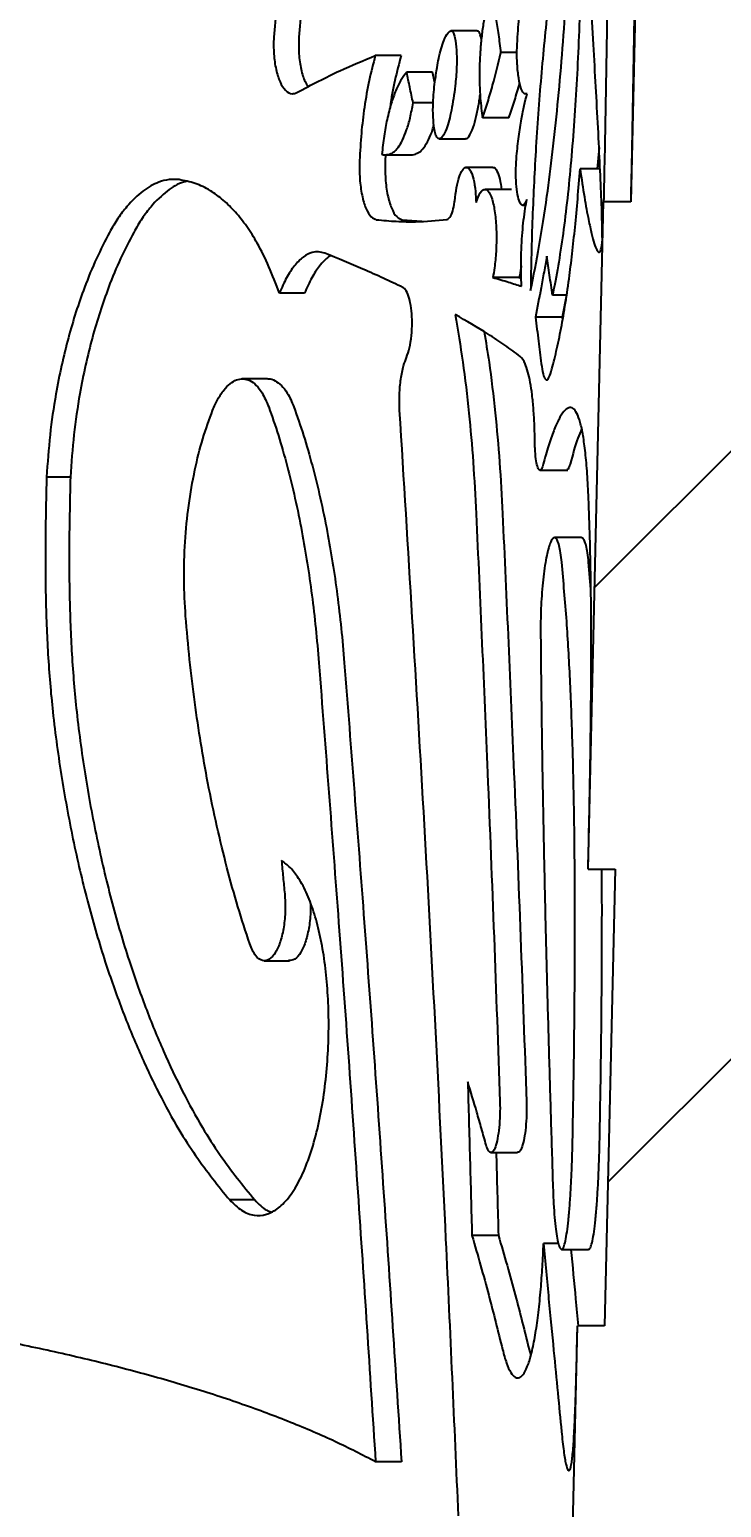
# Model space of a CAD drawing. Header units: millimetres. Extents: x 8 to 871, y 8 to 585.
# Drawn here: x 383.77 to 388.88, y 277.88 to 288.79 of the extents above; entities that cross this region are included whole.
import ezdxf

# ---------------------------------------------------------------- set-up
doc = ezdxf.new("R2010")
doc.units = ezdxf.units.MM
doc.layers.add('DIMENSIONS', color=2, linetype='Continuous')
doc.layers.add('HATCH', color=3, linetype='Continuous')
doc.layers.add('OUTLINE', color=7, linetype='Continuous', lineweight=25)
doc.styles.add('SLDTEXTSTYLE0', font='TXT', dxfattribs={"width": 0.75})
doc.dimstyles.new('SLDDIMSTYLE3', dxfattribs={"dimtxt": 3.5, "dimasz": 2, "dimexe": 0, "dimexo": 0.0625, "dimgap": 0.875, "dimtad": 1, "dimrnd": 1e-09, "dimzin": 12, "dimdsep": 46, "dimtxsty": 'SLDTEXTSTYLE0', "dimsah": 1, "dimcen": 0.09, "dimadec": 0, "dimazin": 3, "dimtol": 1, "dimtp": 0.05, "dimtm": 0.05, "dimtfac": 1, "dimtofl": 0, "dimtmove": 0, "dimatfit": 3, "dimfxl": 0, "dimfrac": 2, "dimtolj": 1, "dimarcsym": 0})

# ---------------------------------------------------------------- blocks, each defined once
blk = doc.blocks.new('_D_31')
at = {"layer": 'DIMENSIONS'}
for p, q in [((435.589, 429.833), (473.701, 429.833)), ((471.701, 429.833), (471.701, 187.335)), ((387.934, 187.335), (473.701, 187.335))]:
    blk.add_line(p, q, dxfattribs=at)
for points in [[(471.701, 429.833), (471.201, 427.833), (472.201, 427.833)], [(471.701, 187.335), (472.201, 189.335), (471.201, 189.335)]]:
    blk.add_solid(points, dxfattribs=at)
at = {"layer": 'DIMENSIONS', "attachment_point": 1, "rotation": 90, "style": 'SLDTEXTSTYLE0'}
for s, insert, char_height in [('±0,05', (468.202, 311.088), 2.5), ('242,5', (467.19, 298.16), 3.5)]:
    blk.add_mtext(s, dxfattribs=dict(at, insert=insert, char_height=char_height))

msp = doc.modelspace()

# ---------------------------------------------------------------- hatches: boundary and pattern name
at = {"layer": 'HATCH'}
h = msp.add_hatch(dxfattribs=at)
h.set_pattern_fill('ANSI31', color=256, angle=3e-322, style=0)
edge = h.paths.add_edge_path(flags=0)
edge.add_line((388.32693, 292.58989), (388.31504, 292.07704))
edge.add_line((388.31504, 292.07704), (388.11499, 292.07704))
edge.add_line((388.11499, 292.07704), (388.09674, 291.28966))
edge.add_spline(control_points=[(388.09674, 291.28966), (388.16342, 291.28966), (388.2301, 291.28966), (388.29679, 291.28966)], knot_values=[0.00002714, 0.00002714, 0.00002714, 0.00002714, 0.0002272, 0.0002272, 0.0002272, 0.0002272], weights=[1, 1, 1, 1], degree=3, periodic=0)
edge.add_line((388.29679, 291.28966), (388.20941, 287.51979))
edge.add_spline(control_points=[(388.20941, 287.51979), (388.14272, 287.51979), (388.07604, 287.51979), (388.00935, 287.51979)], knot_values=[0.0000634, 0.0000634, 0.0000634, 0.0000634, 0.00026345, 0.00026345, 0.00026345, 0.00026345], weights=[1, 1, 1, 1], degree=3, periodic=0)
edge.add_line((388.00935, 287.51979), (387.8951, 282.59093))
edge.add_spline(control_points=[(387.8951, 282.59093), (387.96179, 282.59093), (388.02847, 282.59093), (388.09516, 282.59093)], knot_values=[0.00000348, 0.00000348, 0.00000348, 0.00000348, 0.00020353, 0.00020353, 0.00020353, 0.00020353], weights=[1, 1, 1, 1], degree=3, periodic=0)
edge.add_line((388.09516, 282.59093), (388.01693, 279.21584))
edge.add_spline(control_points=[(388.01693, 279.21584), (387.95024, 279.21584), (387.88356, 279.21584), (387.81687, 279.21584)], knot_values=[0.00007805, 0.00007805, 0.00007805, 0.00007805, 0.0002781, 0.0002781, 0.0002781, 0.0002781], weights=[1, 1, 1, 1], degree=3, periodic=0)
edge.add_line((387.81687, 279.21584), (387.74802, 276.24542))
edge.add_line((387.74802, 276.24542), (387.94807, 276.24542))
edge.add_line((387.94807, 276.24542), (387.90636, 274.44593))
edge.add_line((387.90636, 274.44593), (387.70631, 274.44593))
edge.add_line((387.70631, 274.44593), (386.33384, 215.2352))
edge.add_arc((396.33118, 215.00347), 10.00003, 178.672157, 196.096265)
edge.add_line((386.72318, 212.23094), (387.94978, 207.98024))
edge.add_arc((368.73384, 202.4352), 20, 0, 16.096265, ccw=False)
edge.add_line((388.73384, 202.4352), (388.73384, 196.6352))
edge.add_arc((363.80884, 196.6352), 24.925, 338.091875, 360, ccw=False)
edge.add_line((386.93384, 187.3352), (398.95884, 182.95846))
edge.add_line((398.95884, 182.95846), (398.95884, 329.8218))
edge.add_line((398.95884, 329.8218), (398.42307, 332.57812))
edge.add_line((398.42307, 332.57812), (388.34086, 330.53898))
edge.add_arc((366.03384, 326.33342), 22.7, 0, 10.676699, ccw=False)
edge.add_line((388.73384, 326.33342), (388.73384, 318.83342))
edge.add_arc((383.73384, 318.83342), 5, 358.672157, 360, ccw=False)
edge.add_line((388.7325, 318.71755), (388.38532, 303.7398))
edge.add_line((388.38532, 303.7398), (388.58538, 303.7398))
edge.add_line((388.58538, 303.7398), (388.56448, 302.83817))
edge.add_line((388.56448, 302.83817), (388.36442, 302.83817))
edge.add_line((388.36442, 302.83817), (388.33309, 301.48648))
edge.add_spline(control_points=[(388.33309, 301.48648), (388.39978, 301.48648), (388.46646, 301.48648), (388.53314, 301.48648)], knot_values=[0.00003223, 0.00003223, 0.00003223, 0.00003223, 0.00023229, 0.00023229, 0.00023229, 0.00023229], weights=[1, 1, 1, 1], degree=3, periodic=0)
edge.add_line((388.53314, 301.48648), (388.35458, 293.78268))
edge.add_line((388.35458, 293.78268), (388.15452, 293.78268))
edge.add_line((388.15452, 293.78268), (388.14975, 293.57667))
edge.add_line((388.14975, 293.57667), (388.3498, 293.57667))
edge.add_line((388.3498, 293.57667), (388.33735, 293.03935))
edge.add_spline(control_points=[(388.33735, 293.03935), (388.27066, 293.03935), (388.20398, 293.03935), (388.13729, 293.03935)], knot_values=[0.00000858, 0.00000858, 0.00000858, 0.00000858, 0.00020863, 0.00020863, 0.00020863, 0.00020863], weights=[1, 1, 1, 1], degree=3, periodic=0)
edge.add_line((388.13729, 293.03935), (388.12687, 292.58989))
edge.add_line((388.12687, 292.58989), (388.32693, 292.58989))

# ---------------------------------------------------------------- linework, layer by layer
at = {"layer": 'OUTLINE'}
for p, q in [((388.29679, 291.28966), (388.2094, 287.51979)), ((387.07612, 288.78155), (386.88161, 288.78155)), ((386.51367, 288.59926), (386.32374, 288.59926)), ((387.36953, 288.62175), (387.25138, 288.62175)), ((386.74673, 288.4761), (386.55541, 288.4761)), ((386.76323, 288.39797), (386.74673, 288.4761)), ((386.75067, 288.24992), (386.60262, 288.24992)), ((387.31038, 288.13917), (387.1157, 288.13917)), ((386.79468, 287.98502), (386.98879, 287.98502)), ((387.97592, 287.92152), (387.96156, 287.76279)), ((386.39362, 287.86675), (386.58643, 287.86675)), ((386.39955, 287.86703), (386.39666, 287.82411)), ((387.19168, 287.77389), (386.98936, 287.77389)), ((387.98347, 287.76279), (387.83538, 287.76279)), ((387.32991, 287.61144), (387.13377, 287.61144)), ((387.41084, 287.49382), (387.43492, 287.49382)), ((387.8951, 282.59093), (388.00935, 287.51979)), ((388.2094, 287.51979), (388.00935, 287.51979)), ((386.52145, 287.38739), (386.66732, 287.37561)), ((387.38677, 286.96095), (387.19148, 286.96095)), ((387.38677, 286.96095), (387.40153, 286.95669)), ((385.80113, 286.84541), (385.61516, 286.84541)), ((387.73625, 286.82901), (387.63157, 286.82901)), ((387.73452, 286.82901), (387.70342, 286.66647)), ((387.70342, 286.66647), (387.50623, 286.66647)), ((387.70342, 286.66647), (387.70614, 286.64537)), ((385.52898, 286.21191), (385.33721, 286.21191)), ((384.07249, 285.48578), (383.89653, 285.48578)), ((387.5394, 285.5383), (387.74415, 285.5383)), ((387.84681, 285.03924), (387.6471, 285.03924)), ((387.9154, 284.65936), (387.89878, 284.85813)), ((387.8951, 282.59093), (388.09516, 282.59093)), ((388.09516, 282.59093), (388.01693, 279.21584)), ((385.50367, 281.91287), (385.6909, 281.91287)), ((387.17651, 280.49641), (387.37391, 280.49641)), ((385.4334, 280.14627), (385.24875, 280.14627)), ((387.23272, 279.88334), (387.03739, 279.88334)), ((387.67558, 279.82573), (387.56593, 279.82573)), ((387.69778, 279.78155), (387.89846, 279.78155)), ((387.74802, 276.24542), (387.81687, 279.21584)), ((387.8125, 279.03271), (387.81687, 279.21584)), ((388.01693, 279.21584), (387.81687, 279.21584)), ((387.4598, 279.04192), (387.47211, 279.00037)), ((386.51722, 278.2124), (386.32591, 278.2124))]:
    msp.add_line(p, q, dxfattribs=at)
for points, knots in [([(388.06141, 290.18248), (388.058, 290.03108), (388.05115, 289.72688), (388.0426, 289.29367), (388.03513, 288.88603), (388.02841, 288.50299), (388.02179, 288.12863), (388.01557, 287.7993), (388.01118, 287.60189), (388.00935, 287.51979)], [0, 0, 0, 0, 0.1608926, 0.32327485, 0.4645566, 0.60584058, 0.75117801, 0.89651954, 1, 1, 1, 1]), ([(388.26141, 290.18248), (388.258, 290.03108), (388.25115, 289.72686), (388.24262, 289.29425), (388.23518, 288.88786), (388.22851, 288.50666), (388.22193, 288.13415), (388.21571, 287.80341), (388.21128, 287.60428), (388.2094, 287.51979)], [0, 0, 0, 0, 0.16079235, 0.32309093, 0.46365652, 0.60422452, 0.74882123, 0.89342255, 1, 1, 1, 1]), ([(387.47071, 286.86489), (387.49251, 286.9733), (387.53632, 287.19109), (387.58933, 287.53762), (387.6339, 287.88635), (387.67098, 288.23576), (387.7034, 288.60427), (387.73282, 289.01486), (387.75859, 289.4653), (387.771, 289.7909), (387.77724, 289.95462)], [0, 0, 0, 0, 0.13232148, 0.26583689, 0.37821286, 0.49058555, 0.60626937, 0.72195065, 0.86018274, 1, 1, 1, 1]), ([(388.00017, 287.24002), (387.99916, 287.30612), (387.99712, 287.43868), (387.9878, 287.67927), (387.97483, 287.95053), (387.95903, 288.24521), (387.94157, 288.55842), (387.92337, 288.88915), (387.90464, 289.24428), (387.89262, 289.50061), (387.88661, 289.62877)], [0, 0, 0, 0, 0.12916842, 0.25904138, 0.38821772, 0.5181372, 0.63733006, 0.75651795, 0.87825833, 1, 1, 1, 1]), ([(387.84697, 289.51411), (387.84536, 289.40597), (387.84215, 289.18933), (387.83216, 288.86377), (387.81851, 288.5428), (387.80077, 288.23046), (387.77907, 287.93034), (387.7532, 287.64422), (387.72291, 287.37617), (387.68815, 287.12903), (387.657, 286.94991), (387.6372, 286.8558), (387.63157, 286.82901)], [0, 0, 0, 0, 0.10573275, 0.21180451, 0.31753738, 0.42320606, 0.5292096, 0.63489771, 0.74223897, 0.84990198, 0.95727063, 1, 1, 1, 1]), ([(387.36886, 288.60885), (387.37178, 288.67619), (387.37718, 288.80093), (387.39326, 288.97557), (387.41395, 289.14105), (387.43225, 289.23805), (387.44212, 289.29033)], [0, 0, 0, 0, 0.26638347, 0.49339517, 0.72693715, 1, 1, 1, 1]), ([(385.63767, 289.17476), (385.62963, 289.13917), (385.61353, 289.06799), (385.58918, 288.92266), (385.57986, 288.80907), (385.57385, 288.73573)], [0, 0, 0, 0, 0.26157775, 0.52320571, 1, 1, 1, 1]), ([(385.82348, 289.17476), (385.8154, 289.13922), (385.79923, 289.06814), (385.77475, 288.92283), (385.76539, 288.80916), (385.75934, 288.73573)], [0, 0, 0, 0, 0.26141194, 0.52286898, 1, 1, 1, 1]), ([(387.17194, 289.03934), (387.16465, 289.0175), (387.15008, 288.97383), (387.13099, 288.89067), (387.11503, 288.79632), (387.10306, 288.69459), (387.09558, 288.58924), (387.09235, 288.48477), (387.09354, 288.38258), (387.09941, 288.26244), (387.10943, 288.18659), (387.1157, 288.13917)], [0, 0, 0, 0, 0.10800366, 0.21591959, 0.32420191, 0.4324239, 0.53449401, 0.63654427, 0.73561259, 0.83469117, 1, 1, 1, 1]), ([(387.25138, 288.62175), (387.24637, 288.66652), (387.23635, 288.75607), (387.21146, 288.90403), (387.18721, 288.98705), (387.17194, 289.03934)], [0, 0, 0, 0, 0.2700481, 0.54014406, 1, 1, 1, 1]), ([(387.60259, 288.99551), (387.59339, 288.91118), (387.57493, 288.74207), (387.55026, 288.47723), (387.52824, 288.20505), (387.5099, 287.93421), (387.49506, 287.66642), (387.48364, 287.40199), (387.47514, 287.13426), (387.47218, 286.95468), (387.47071, 286.86489)], [0, 0, 0, 0, 0.12924081, 0.25914545, 0.38839336, 0.51834149, 0.63760732, 0.75687089, 0.87843368, 1, 1, 1, 1]), ([(386.77954, 288.5127), (386.77406, 288.47755), (386.76117, 288.39486), (386.74935, 288.26893), (386.74934, 288.14899), (386.75673, 288.06919), (386.768, 288.01607), (386.78115, 287.98889), (386.79913, 287.98173), (386.82292, 287.99907), (386.84806, 288.04953), (386.86924, 288.1209), (386.89235, 288.22297), (386.91224, 288.35421), (386.92508, 288.4994), (386.92604, 288.61657), (386.9186, 288.69963), (386.90721, 288.75194), (386.89545, 288.77724), (386.87959, 288.78501), (386.85653, 288.76795), (386.83137, 288.72015), (386.80921, 288.64996), (386.79272, 288.58269), (386.78366, 288.53459), (386.77954, 288.5127)], [0, 0, 0, 0, 0.052890562, 0.124422647, 0.172237722, 0.212646141, 0.239078359, 0.265701316, 0.288412848, 0.329826274, 0.38483842, 0.426907605, 0.469078113, 0.559852414, 0.62304144, 0.669201359, 0.715558082, 0.742122113, 0.764648976, 0.787149817, 0.825034952, 0.882487595, 0.923864791, 0.965346603, 1, 1, 1, 1]), ([(387.10687, 288.71968), (387.1043, 288.73186), (387.09869, 288.75854), (387.08698, 288.78028), (387.07832, 288.77962), (387.07475, 288.77935)], [0, 0, 0, 0, 0.33105863, 0.72484923, 1, 1, 1, 1]), ([(385.57385, 288.73573), (385.57303, 288.69387), (385.57138, 288.61015), (385.58891, 288.49384), (385.61919, 288.39956), (385.66081, 288.33615), (385.70456, 288.31206), (385.73262, 288.32203), (385.7441, 288.32611)], [0, 0, 0, 0, 0.16922042, 0.33846341, 0.50809339, 0.68466263, 0.87096496, 1, 1, 1, 1]), ([(385.75934, 288.73573), (385.75849, 288.69401), (385.7568, 288.61056), (385.7745, 288.49594), (385.7994, 288.4116), (385.8209, 288.38208), (385.82899, 288.37098)], [0, 0, 0, 0, 0.276979098, 0.55397997, 0.832150506, 1, 1, 1, 1]), ([(385.7441, 288.32611), (385.79821, 288.35513), (385.90643, 288.41318), (386.10249, 288.50888), (386.23754, 288.56404), (386.32374, 288.59926)], [0, 0, 0, 0, 0.26563042, 0.53126002, 1, 1, 1, 1]), ([(386.32374, 288.59926), (386.30812, 288.53973), (386.27699, 288.42104), (386.24311, 288.22534), (386.21858, 288.02552), (386.2111, 287.89178), (386.20731, 287.82411)], [0, 0, 0, 0, 0.26377194, 0.52595552, 0.76015255, 1, 1, 1, 1]), ([(386.51367, 288.59926), (386.49824, 288.53964), (386.46749, 288.42092), (386.44133, 288.2863), (386.43264, 288.21351), (386.43241, 288.21159)], [0, 0, 0, 0, 0.49541455, 0.98664867, 1, 1, 1, 1]), ([(387.1157, 288.13917), (387.12849, 288.17785), (387.15407, 288.25522), (387.20023, 288.41274), (387.23134, 288.53987), (387.25138, 288.62175)], [0, 0, 0, 0, 0.262527237, 0.525055567, 1, 1, 1, 1]), ([(387.44491, 288.31818), (387.4363, 288.31594), (387.41907, 288.31144), (387.39553, 288.36306), (387.37811, 288.45033), (387.37044, 288.53998), (387.36919, 288.59456), (387.36886, 288.60885)], [0, 0, 0, 0, 0.23907163, 0.4785537, 0.70670312, 0.92322833, 1, 1, 1, 1]), ([(386.55541, 288.4761), (386.54175, 288.45919), (386.51405, 288.42491), (386.47527, 288.34596), (386.4399, 288.24678), (386.41027, 288.13282), (386.38656, 288.00551), (386.37702, 287.91497), (386.37217, 287.86897)], [0, 0, 0, 0, 0.16668114, 0.33797059, 0.50478243, 0.67672791, 0.83573713, 1, 1, 1, 1]), ([(386.60262, 288.24992), (386.59862, 288.26923), (386.59062, 288.30786), (386.57493, 288.38325), (386.56314, 288.43933), (386.55541, 288.4761)], [0, 0, 0, 0, 0.2561436, 0.51228713, 1, 1, 1, 1]), ([(387.31038, 288.13917), (387.32314, 288.17789), (387.34867, 288.25534), (387.3754, 288.34215), (387.38844, 288.39358), (387.39021, 288.40054)], [0, 0, 0, 0, 0.46369836, 0.92740324, 1, 1, 1, 1]), ([(387.36678, 287.85708), (387.37189, 287.90638), (387.38202, 288.00399), (387.40157, 288.12836), (387.42255, 288.2346), (387.43741, 288.29014), (387.44491, 288.31818)], [0, 0, 0, 0, 0.270150688, 0.534952306, 0.765187306, 1, 1, 1, 1]), ([(386.41998, 287.86973), (386.43209, 287.8736), (386.45665, 287.88144), (386.49204, 287.91809), (386.52547, 287.97382), (386.55571, 288.04739), (386.58259, 288.1393), (386.59586, 288.21259), (386.60262, 288.24992)], [0, 0, 0, 0, 0.16246433, 0.32943284, 0.49200992, 0.65950446, 0.82655142, 1, 1, 1, 1]), ([(386.98882, 287.98717), (386.9906, 287.98667), (387.00179, 287.98358), (387.025, 288.01378), (387.05201, 288.08028), (387.07439, 288.17102), (387.08942, 288.24675), (387.09587, 288.29636), (387.09783, 288.31143)], [0, 0, 0, 0, 0.03767218, 0.23708036, 0.48769702, 0.69778914, 0.90813231, 1, 1, 1, 1]), ([(386.61058, 287.86973), (386.62281, 287.87363), (386.64762, 287.88156), (386.68345, 287.91831), (386.71696, 287.97541), (386.74181, 288.03148), (386.75359, 288.07428), (386.75675, 288.08578)], [0, 0, 0, 0, 0.225311994, 0.45686124, 0.682333094, 0.914671506, 1, 1, 1, 1]), ([(386.20731, 287.82411), (386.20698, 287.77875), (386.2063, 287.68802), (386.22392, 287.56415), (386.25316, 287.46615), (386.29058, 287.40277), (386.31824, 287.39233), (386.33131, 287.38739)], [0, 0, 0, 0, 0.200352, 0.40075055, 0.60143086, 0.81167097, 1, 1, 1, 1]), ([(386.37217, 287.86897), (386.37644, 287.86827), (386.38497, 287.86686), (386.40093, 287.86639), (386.41258, 287.86843), (386.41998, 287.86973)], [0, 0, 0, 0, 0.2672966, 0.53460245, 1, 1, 1, 1]), ([(386.39666, 287.82411), (386.39632, 287.77897), (386.39564, 287.68869), (386.41319, 287.56534), (386.44232, 287.46742), (386.47999, 287.40315), (386.50803, 287.39249), (386.52145, 287.38739)], [0, 0, 0, 0, 0.19878536, 0.39760204, 0.5971375, 0.80717711, 1, 1, 1, 1]), ([(386.58522, 287.86688), (386.58617, 287.86684), (386.59464, 287.86652), (386.60309, 287.86822), (386.61058, 287.86973)], [0, 0, 0, 0, 0.11257678, 1, 1, 1, 1]), ([(386.91359, 287.55262), (386.91783, 287.58496), (386.92632, 287.64968), (386.94809, 287.72193), (386.97368, 287.76744), (387.00162, 287.7799), (387.02818, 287.75327), (387.0498, 287.69061), (387.06393, 287.60715), (387.06659, 287.54176), (387.06775, 287.51336)], [0, 0, 0, 0, 0.1221436, 0.24437627, 0.36813722, 0.49943495, 0.63492063, 0.76450877, 0.89769319, 1, 1, 1, 1]), ([(387.19043, 287.77139), (387.19194, 287.77219), (387.20309, 287.77808), (387.22218, 287.75068), (387.24365, 287.69587), (387.25146, 287.6379), (387.25502, 287.61144)], [0, 0, 0, 0, 0.05355084, 0.39655936, 0.72454167, 1, 1, 1, 1]), ([(387.44265, 287.5374), (387.43642, 287.52247), (387.42396, 287.49262), (387.40366, 287.49128), (387.38517, 287.52342), (387.37076, 287.58753), (387.36261, 287.67214), (387.36072, 287.76668), (387.36477, 287.82708), (387.36678, 287.85708)], [0, 0, 0, 0, 0.1504204, 0.30080096, 0.45179049, 0.59779662, 0.73732329, 0.86951647, 1, 1, 1, 1]), ([(384.87569, 287.68351), (384.85098, 287.68469), (384.80129, 287.68706), (384.71107, 287.66355), (384.60516, 287.60491), (384.50413, 287.50674), (384.42256, 287.39926), (384.38179, 287.32903), (384.36129, 287.29372)], [0, 0, 0, 0, 0.140169166, 0.281886093, 0.503755891, 0.732113085, 0.865311735, 1, 1, 1, 1]), ([(384.93039, 287.67046), (384.92258, 287.66871), (384.87472, 287.65804), (384.7853, 287.60357), (384.68336, 287.50692), (384.60124, 287.39895), (384.56034, 287.32892), (384.53978, 287.29372)], [0, 0, 0, 0, 0.057045429, 0.349437582, 0.650388899, 0.824232385, 1, 1, 1, 1]), ([(385.61516, 286.84541), (385.59028, 286.91199), (385.54027, 287.04586), (385.45854, 287.20737), (385.3753, 287.33965), (385.2914, 287.44598), (385.20179, 287.53491), (385.10246, 287.6075), (384.99403, 287.66109), (384.91525, 287.67601), (384.87569, 287.68351)], [0, 0, 0, 0, 0.13640313, 0.27427997, 0.38769417, 0.50111858, 0.61779843, 0.73447425, 0.86663605, 1, 1, 1, 1]), ([(387.61675, 286.24917), (387.62989, 286.29664), (387.65626, 286.3919), (387.69193, 286.55976), (387.72487, 286.74527), (387.75323, 286.93824), (387.77771, 287.13454), (387.79887, 287.33196), (387.81831, 287.54069), (387.82969, 287.68876), (387.83538, 287.76279)], [0, 0, 0, 0, 0.13433129, 0.26954536, 0.40388015, 0.53913028, 0.65310324, 0.76707311, 0.88353824, 1, 1, 1, 1]), ([(387.83538, 287.76279), (387.84615, 287.6909), (387.8678, 287.54631), (387.8963, 287.39286), (387.92066, 287.28149), (387.94112, 287.20653), (387.95923, 287.15952), (387.97614, 287.14069), (387.9908, 287.15787), (387.99704, 287.21253), (388.00017, 287.24002)], [0, 0, 0, 0, 0.13547353, 0.27249854, 0.38056605, 0.48863462, 0.59982747, 0.71102138, 0.85463647, 1, 1, 1, 1]), ([(386.85264, 287.38848), (386.86026, 287.39256), (386.87552, 287.40074), (386.89552, 287.44844), (386.90785, 287.50381), (386.91223, 287.54107), (386.91359, 287.55262)], [0, 0, 0, 0, 0.2970786, 0.59486886, 0.87440346, 1, 1, 1, 1]), ([(387.06775, 287.51336), (387.07801, 287.54065), (387.09853, 287.59522), (387.13331, 287.61926), (387.16607, 287.5962), (387.19351, 287.52469), (387.21189, 287.41512), (387.21958, 287.28474), (387.21677, 287.152), (387.20637, 287.04098), (387.1958, 286.98415), (387.19148, 286.96095)], [0, 0, 0, 0, 0.12127363, 0.24252992, 0.3644814, 0.48713705, 0.60585525, 0.71767446, 0.8245661, 0.92835471, 1, 1, 1, 1]), ([(387.40352, 286.8959), (387.40225, 286.92785), (387.39971, 286.99173), (387.39983, 287.09265), (387.40307, 287.19377), (387.40942, 287.29259), (387.41869, 287.38579), (387.42982, 287.46867), (387.43856, 287.5155), (387.44265, 287.5374)], [0, 0, 0, 0, 0.14574916, 0.29147508, 0.4372937, 0.5831209, 0.72793383, 0.87277634, 1, 1, 1, 1]), ([(386.33131, 287.38739), (386.38094, 287.38282), (386.4802, 287.37368), (386.65729, 287.3696), (386.77658, 287.38113), (386.85264, 287.38848)], [0, 0, 0, 0, 0.26598861, 0.531977714, 1, 1, 1, 1]), ([(384.36129, 287.29372), (384.32872, 287.23087), (384.26323, 287.1045), (384.18119, 286.90483), (384.11255, 286.70742), (384.05594, 286.51478), (384.00603, 286.31151), (383.95891, 286.07276), (383.9185, 285.79738), (383.90389, 285.59017), (383.89653, 285.48578)], [0, 0, 0, 0, 0.1343104, 0.27001596, 0.37602169, 0.48202944, 0.591145, 0.70025109, 0.84899263, 1, 1, 1, 1]), ([(384.53978, 287.29372), (384.50713, 287.23108), (384.44148, 287.10514), (384.35917, 286.90612), (384.29027, 286.70933), (384.23341, 286.51729), (384.18322, 286.31457), (384.13565, 286.07568), (384.09472, 285.7993), (384.07994, 285.59082), (384.07249, 285.48578)], [0, 0, 0, 0, 0.13412173, 0.26962825, 0.3753774, 0.48112778, 0.58998257, 0.69882673, 0.84824914, 1, 1, 1, 1]), ([(385.95129, 287.14136), (385.92046, 287.14751), (385.868, 287.15798), (385.79124, 287.11617), (385.72725, 287.05215), (385.66706, 286.96254), (385.63261, 286.8848), (385.61516, 286.84541)], [0, 0, 0, 0, 0.26725191, 0.45471996, 0.64764782, 0.82146381, 1, 1, 1, 1]), ([(385.99811, 287.12157), (385.99185, 287.11865), (385.96262, 287.105), (385.91388, 287.05071), (385.85326, 286.96279), (385.81866, 286.88488), (385.80113, 286.84541)], [0, 0, 0, 0, 0.08835776, 0.41271968, 0.70245805, 1, 1, 1, 1]), ([(386.52672, 286.88755), (386.47926, 286.91003), (386.38435, 286.95499), (386.19584, 287.03959), (386.04656, 287.10172), (385.95129, 287.14136)], [0, 0, 0, 0, 0.26568637, 0.53137345, 1, 1, 1, 1]), ([(387.59066, 287.11818), (387.58361, 287.07931), (387.56952, 287.00158), (387.54162, 286.85101), (387.52019, 286.73931), (387.50623, 286.66647)], [0, 0, 0, 0, 0.25814434, 0.51628851, 1, 1, 1, 1]), ([(387.63157, 286.82901), (387.62814, 286.85395), (387.6213, 286.90383), (387.60778, 287.00022), (387.59741, 287.07167), (387.59066, 287.11818)], [0, 0, 0, 0, 0.25872732, 0.51745207, 1, 1, 1, 1]), ([(387.40036, 287.04609), (387.39988, 287.04099), (387.39689, 287.00881), (387.39139, 286.98282), (387.38677, 286.96095)], [0, 0, 0, 0, 0.15862583, 1, 1, 1, 1]), ([(387.19148, 286.96095), (387.21148, 286.95518), (387.25147, 286.94365), (387.32331, 286.92197), (387.37228, 286.90606), (387.40352, 286.8959)], [0, 0, 0, 0, 0.2658655, 0.53173127, 1, 1, 1, 1]), ([(386.55405, 286.36962), (386.56199, 286.39157), (386.57788, 286.43552), (386.59229, 286.52814), (386.59711, 286.62519), (386.59237, 286.71667), (386.57924, 286.79535), (386.55848, 286.8557), (386.53933, 286.88068), (386.52821, 286.88674), (386.52672, 286.88755)], [0, 0, 0, 0, 0.14574843, 0.29183213, 0.42925487, 0.56045752, 0.69295763, 0.83075409, 0.977278, 1, 1, 1, 1]), ([(387.39415, 286.37754), (387.35692, 286.40501), (387.28245, 286.45995), (387.12722, 286.56328), (386.99658, 286.63915), (386.91325, 286.68754)], [0, 0, 0, 0, 0.26582542, 0.53165078, 1, 1, 1, 1]), ([(386.91325, 286.68754), (386.9328, 286.5719), (386.97191, 286.34063), (387.0149, 285.97249), (387.04811, 285.59791), (387.06175, 285.34341), (387.0686, 285.21559)], [0, 0, 0, 0, 0.26065029, 0.52131436, 0.75957676, 1, 1, 1, 1]), ([(387.50623, 286.66647), (387.50998, 286.6372), (387.5175, 286.57867), (387.53183, 286.46489), (387.54215, 286.38037), (387.54889, 286.32513)], [0, 0, 0, 0, 0.25724317, 0.51448413, 1, 1, 1, 1]), ([(387.12749, 286.55965), (387.13988, 286.48602), (387.17175, 286.29663), (387.20902, 285.97327), (387.24271, 285.59884), (387.25648, 285.34373), (387.2634, 285.21559)], [0, 0, 0, 0, 0.18291169, 0.47045436, 0.73401764, 1, 1, 1, 1]), ([(386.50357, 285.97997), (386.50234, 286.01871), (386.49986, 286.09623), (386.51103, 286.21231), (386.52995, 286.3067), (386.54664, 286.35029), (386.55405, 286.36962)], [0, 0, 0, 0, 0.264514079, 0.529231597, 0.791175367, 1, 1, 1, 1]), ([(387.50181, 285.74546), (387.501, 285.78756), (387.49939, 285.87177), (387.49234, 285.98907), (387.48193, 286.09515), (387.4681, 286.18829), (387.45102, 286.26507), (387.42722, 286.33879), (387.40678, 286.36274), (387.39415, 286.37754)], [0, 0, 0, 0, 0.12999349, 0.25998995, 0.38986321, 0.5197666, 0.6526151, 0.78549313, 1, 1, 1, 1]), ([(387.54889, 286.32513), (387.55317, 286.29715), (387.56173, 286.24119), (387.57975, 286.20337), (387.59885, 286.20145), (387.61085, 286.23345), (387.61675, 286.24917)], [0, 0, 0, 0, 0.25048809, 0.50110413, 0.75500417, 1, 1, 1, 1]), ([(385.12275, 285.97922), (385.13543, 286.008), (385.16079, 286.06556), (385.20476, 286.13116), (385.25139, 286.17893), (385.30011, 286.20743), (385.34949, 286.21513), (385.39846, 286.20211), (385.44503, 286.16705), (385.49355, 286.10678), (385.52109, 286.04179), (385.53685, 286.00459)], [0, 0, 0, 0, 0.10526291, 0.21054486, 0.31568648, 0.42083921, 0.52840483, 0.63597195, 0.74504177, 0.85409378, 1, 1, 1, 1]), ([(385.52773, 286.21062), (385.52994, 286.21101), (385.54884, 286.21434), (385.58398, 286.20045), (385.63109, 286.16646), (385.67953, 286.10545), (385.70696, 286.04101), (385.72246, 286.00459)], [0, 0, 0, 0, 0.02959207, 0.25266523, 0.47923095, 0.70575381, 1, 1, 1, 1]), ([(384.92324, 284.45937), (384.91814, 284.54873), (384.9078, 284.73002), (384.91659, 285.00674), (384.94348, 285.2806), (384.98835, 285.53651), (385.048, 285.77476), (385.09763, 285.91051), (385.12275, 285.97922)], [0, 0, 0, 0, 0.16609873, 0.33697603, 0.50309461, 0.6740376, 0.83501915, 1, 1, 1, 1]), ([(385.53685, 286.00459), (385.56105, 285.935), (385.60956, 285.7955), (385.67382, 285.56962), (385.73187, 285.33215), (385.79609, 285.01899), (385.84674, 284.69584), (385.88519, 284.36907), (385.89971, 284.19968), (385.90697, 284.11499)], [0, 0, 0, 0, 0.13159304, 0.26376448, 0.39535954, 0.52755408, 0.76189919, 0.8809502, 1, 1, 1, 1]), ([(385.72246, 286.00459), (385.74674, 285.93521), (385.79542, 285.79613), (385.85997, 285.57086), (385.9183, 285.33397), (385.98302, 285.02097), (386.03414, 284.69747), (386.07301, 284.36985), (386.08768, 284.19994), (386.09502, 284.11499)], [0, 0, 0, 0, 0.13137366, 0.26332276, 0.39469857, 0.52667384, 0.76143167, 0.88071633, 1, 1, 1, 1]), ([(386.93816, 277.81428), (386.90799, 278.49484), (386.83255, 280.19629), (386.69154, 282.91827), (386.56623, 284.95938), (386.50357, 285.97997)], [0, 0, 0, 0, 0.24998425, 0.62498128, 1, 1, 1, 1]), ([(387.89828, 285.32837), (387.8952, 285.39067), (387.88905, 285.5155), (387.87544, 285.66937), (387.85845, 285.79708), (387.83749, 285.89418), (387.81286, 285.96143), (387.78441, 285.9985), (387.75207, 286.00316), (387.71633, 285.97538), (387.67903, 285.91732), (387.64088, 285.83085), (387.60277, 285.7225), (387.57714, 285.62903), (387.56434, 285.58236)], [0, 0, 0, 0, 0.084007548, 0.168298182, 0.252325548, 0.336225665, 0.420383761, 0.504292528, 0.590389432, 0.676755932, 0.762852441, 0.841832946, 0.921028178, 1, 1, 1, 1]), ([(387.8472, 285.84123), (387.83791, 285.82024), (387.81019, 285.75762), (387.78125, 285.65233), (387.76202, 285.58236)], [0, 0, 0, 0, 0.33536419, 1, 1, 1, 1]), ([(387.56434, 285.58236), (387.55955, 285.56787), (387.54998, 285.53888), (387.5344, 285.53488), (387.52015, 285.56163), (387.50906, 285.61755), (387.50313, 285.68365), (387.50216, 285.72899), (387.50181, 285.74546)], [0, 0, 0, 0, 0.18436053, 0.36876706, 0.55144156, 0.73040288, 0.90202588, 1, 1, 1, 1]), ([(383.89653, 285.48578), (383.89316, 285.34003), (383.88641, 285.04819), (383.888, 284.61101), (383.90345, 284.17665), (383.94155, 283.72304), (384.00623, 283.25631), (384.09448, 282.77978), (384.20229, 282.3255), (384.32254, 281.91623), (384.45118, 281.55176), (384.58389, 281.22793), (384.72496, 280.93104), (384.86281, 280.67863), (384.99634, 280.4721), (385.12293, 280.30221), (385.20681, 280.19825), (385.24875, 280.14627)], [0, 0, 0, 0, 0.06477027, 0.12969347, 0.1944241, 0.25893078, 0.33578737, 0.41300175, 0.49021252, 0.567064, 0.63433889, 0.7018347, 0.76933417, 0.83661383, 0.89101889, 0.94551162, 1, 1, 1, 1]), ([(384.07249, 285.48578), (384.06912, 285.34001), (384.06237, 285.04813), (384.06402, 284.6109), (384.07962, 284.17653), (384.11791, 283.72395), (384.18266, 283.25931), (384.27071, 282.78573), (384.37816, 282.33426), (384.49799, 281.92705), (384.62629, 281.56396), (384.75875, 281.24091), (384.89955, 280.94456), (385.03825, 280.69021), (385.17393, 280.48009), (385.30405, 280.30574), (385.39029, 280.19942), (385.4334, 280.14627)], [0, 0, 0, 0, 0.064647567, 0.129449577, 0.194057321, 0.25843926, 0.334709974, 0.411333827, 0.487955709, 0.564223829, 0.631198312, 0.698390533, 0.765588404, 0.832570827, 0.888320161, 0.944162643, 1, 1, 1, 1]), ([(387.76202, 285.58236), (387.75718, 285.56669), (387.74949, 285.54178), (387.74128, 285.54216), (387.73823, 285.5423)], [0, 0, 0, 0, 0.62878929, 1, 1, 1, 1]), ([(387.8951, 282.59093), (387.89791, 282.71594), (387.90354, 282.96625), (387.91047, 283.34266), (387.91574, 283.72143), (387.9184, 284.08583), (387.91824, 284.42461), (387.91513, 284.73899), (387.90904, 285.04211), (387.90186, 285.23295), (387.89828, 285.32837)], [0, 0, 0, 0, 0.12168963, 0.24367741, 0.37840412, 0.51352474, 0.63458443, 0.75564447, 0.87782204, 1, 1, 1, 1]), ([(387.0686, 285.21559), (387.0972, 284.57754), (387.14393, 283.53456), (387.20095, 282.08648), (387.22967, 281.27644), (387.24403, 280.87143)], [0, 0, 0, 0, 0.44066548, 0.72033144, 1, 1, 1, 1]), ([(387.2634, 285.21559), (387.29223, 284.57786), (387.33938, 283.53504), (387.39694, 282.08695), (387.42594, 281.2766), (387.44045, 280.87143)], [0, 0, 0, 0, 0.44044654, 0.72022195, 1, 1, 1, 1]), ([(387.70019, 284.85813), (387.6975, 284.8817), (387.69211, 284.92884), (387.68169, 284.98145), (387.66978, 285.01843), (387.65647, 285.0386), (387.64207, 285.04096), (387.6269, 285.02562), (387.61145, 284.99185), (387.59637, 284.94101), (387.58229, 284.87422), (387.5699, 284.7955), (387.55961, 284.70663), (387.55179, 284.61287), (387.54665, 284.5159), (387.54403, 284.42412), (387.54412, 284.36573), (387.54416, 284.33916)], [0, 0, 0, 0, 0.06839932, 0.13680294, 0.20515415, 0.27351564, 0.34312535, 0.41273344, 0.48355573, 0.55436251, 0.62346822, 0.69255445, 0.75833422, 0.82409515, 0.88614386, 0.94819678, 1, 1, 1, 1]), ([(387.89878, 284.85813), (387.89605, 284.88176), (387.89061, 284.92903), (387.8801, 284.98182), (387.86806, 285.01818), (387.85637, 285.03766), (387.84845, 285.03726), (387.84534, 285.0371)], [0, 0, 0, 0, 0.2152078, 0.43043097, 0.64545013, 0.86050107, 1, 1, 1, 1]), ([(387.78114, 280.61035), (387.78416, 280.7772), (387.79019, 281.11092), (387.79577, 281.60983), (387.79836, 282.10447), (387.79712, 282.59565), (387.79138, 283.07546), (387.78028, 283.54495), (387.76268, 283.99536), (387.73766, 284.44038), (387.71306, 284.71461), (387.70019, 284.85813)], [0, 0, 0, 0, 0.10509643, 0.21019289, 0.31802855, 0.42586506, 0.53662533, 0.64738762, 0.76120602, 0.87502728, 1, 1, 1, 1]), ([(385.39635, 282.03845), (385.36698, 282.12861), (385.30811, 282.30931), (385.2274, 282.60051), (385.15309, 282.90556), (385.089, 283.21266), (385.03458, 283.51902), (384.98939, 283.82351), (384.95113, 284.13676), (384.93253, 284.35183), (384.92324, 284.45937)], [0, 0, 0, 0, 0.131278544, 0.263151724, 0.394432002, 0.526326649, 0.643801418, 0.761274935, 0.880638387, 1, 1, 1, 1]), ([(387.54416, 284.33916), (387.54589, 284.16371), (387.54935, 283.81281), (387.5572, 283.29063), (387.56679, 282.77203), (387.57814, 282.25588), (387.59095, 281.74314), (387.60497, 281.23409), (387.61983, 280.73033), (387.63009, 280.40022), (387.63522, 280.23508)], [0, 0, 0, 0, 0.12374814, 0.24749606, 0.37173649, 0.49597675, 0.62166538, 0.74748144, 0.87367823, 1, 1, 1, 1]), ([(385.90697, 284.11499), (385.95623, 283.47543), (386.05664, 282.17201), (386.1965, 280.20449), (386.28278, 278.87643), (386.32591, 278.2124)], [0, 0, 0, 0, 0.32510101, 0.66254652, 1, 1, 1, 1]), ([(386.09502, 284.11499), (386.14464, 283.47573), (386.2458, 282.17247), (386.38675, 280.20494), (386.47373, 278.87658), (386.51722, 278.2124)], [0, 0, 0, 0, 0.32494763, 0.66246957, 1, 1, 1, 1]), ([(385.24875, 280.14627), (385.27793, 280.11808), (385.3363, 280.0617), (385.4282, 280.02784), (385.51977, 280.03347), (385.60909, 280.0807), (385.69337, 280.16938), (385.76997, 280.29499), (385.83664, 280.45471), (385.8915, 280.63919), (385.93364, 280.84454), (385.96258, 281.05929), (385.97821, 281.27981), (385.98137, 281.49713), (385.97209, 281.70849), (385.95136, 281.90905), (385.91908, 282.09463), (385.87588, 282.2629), (385.82212, 282.40801), (385.76166, 282.52125), (385.69769, 282.60474), (385.65332, 282.63732), (385.63114, 282.65361)], [0, 0, 0, 0, 0.05443314, 0.10887136, 0.16330015, 0.21772359, 0.27213865, 0.32654386, 0.37940082, 0.43224318, 0.48268254, 0.53311158, 0.58106389, 0.62901505, 0.67578545, 0.72256094, 0.76974807, 0.8169437, 0.86574904, 0.91456535, 0.9572805, 1, 1, 1, 1]), ([(385.63114, 282.65361), (385.63314, 282.63298), (385.63716, 282.59173), (385.64511, 282.50977), (385.65104, 282.44842), (385.65498, 282.4077)], [0, 0, 0, 0, 0.25162809, 0.50325436, 1, 1, 1, 1]), ([(387.98079, 280.61035), (387.98379, 280.77718), (387.98979, 281.11084), (387.99548, 281.61015), (387.99746, 282.10311), (387.99799, 282.43243), (387.99585, 282.5901), (387.99584, 282.59093)], [0, 0, 0, 0, 0.24641934, 0.49283916, 0.7457514, 0.99866654, 1, 1, 1, 1]), ([(385.65498, 282.4077), (385.65736, 282.36704), (385.66213, 282.28564), (385.64982, 282.16191), (385.62478, 282.05355), (385.58783, 281.96892), (385.54139, 281.91695), (385.48996, 281.90734), (385.43732, 281.9428), (385.41025, 282.006), (385.39635, 282.03845)], [0, 0, 0, 0, 0.1169937, 0.23422627, 0.34861885, 0.46801981, 0.59322169, 0.72396084, 0.85823308, 1, 1, 1, 1]), ([(385.84394, 282.34031), (385.84484, 282.32225), (385.84774, 282.26362), (385.83643, 282.16326), (385.81203, 282.05512), (385.77511, 281.97105), (385.73072, 281.91762), (385.69911, 281.91637), (385.68398, 281.91577)], [0, 0, 0, 0, 0.08085168, 0.2623925, 0.43947683, 0.62504603, 0.82055569, 1, 1, 1, 1]), ([(387.14255, 280.55126), (387.13118, 280.59201), (387.10845, 280.67353), (387.06362, 280.82924), (387.02891, 280.94418), (387.0065, 281.01837)], [0, 0, 0, 0, 0.2617338, 0.52346761, 1, 1, 1, 1]), ([(387.0065, 281.01837), (387.00915, 280.92349), (387.01446, 280.73372), (387.02484, 280.35537), (387.03238, 280.07191), (387.03739, 279.88334)], [0, 0, 0, 0, 0.25079719, 0.50159362, 1, 1, 1, 1]), ([(387.24403, 280.87143), (387.24444, 280.83958), (387.24527, 280.77587), (387.23863, 280.6798), (387.22686, 280.59678), (387.21045, 280.53373), (387.19069, 280.49708), (387.16927, 280.49334), (387.15286, 280.51779), (387.14475, 280.54412), (387.14255, 280.55126)], [0, 0, 0, 0, 0.12930771, 0.258680563, 0.387119338, 0.517856925, 0.654985947, 0.797706207, 0.945193487, 1, 1, 1, 1]), ([(387.44045, 280.87143), (387.44087, 280.83976), (387.44171, 280.77641), (387.43513, 280.6809), (387.42345, 280.59786), (387.40709, 280.5356), (387.38979, 280.4996), (387.37842, 280.5002), (387.37388, 280.50044)], [0, 0, 0, 0, 0.17263058, 0.34534991, 0.51689341, 0.69213775, 0.87684615, 1, 1, 1, 1]), ([(387.63522, 280.23508), (387.63675, 280.19567), (387.6398, 280.11686), (387.64713, 280.01487), (387.65607, 279.92878), (387.66648, 279.86025), (387.67795, 279.81169), (387.69024, 279.78356), (387.70289, 279.77866), (387.71562, 279.79744), (387.72789, 279.84095), (387.73941, 279.90727), (387.74987, 279.99501), (387.75901, 280.09909), (387.76679, 280.21719), (387.77309, 280.34353), (387.77805, 280.47625), (387.78011, 280.56565), (387.78114, 280.61035)], [0, 0, 0, 0, 0.06063714, 0.1212812, 0.18184718, 0.24242369, 0.30469248, 0.36696903, 0.4318629, 0.49675455, 0.56255101, 0.62833627, 0.69273426, 0.75711318, 0.81860233, 0.8800796, 0.94003828, 1, 1, 1, 1]), ([(387.89847, 279.78407), (387.8997, 279.78336), (387.90521, 279.78012), (387.91503, 279.79865), (387.92744, 279.84107), (387.93908, 279.90847), (387.94963, 279.99705), (387.95883, 280.10207), (387.96663, 280.22101), (387.97288, 280.34713), (387.97775, 280.47856), (387.97978, 280.56642), (387.98079, 280.61035)], [0, 0, 0, 0, 0.03169441, 0.14307925, 0.25619295, 0.36928445, 0.47971977, 0.59011872, 0.69494801, 0.79975456, 0.89987444, 1, 1, 1, 1]), ([(387.21609, 280.49641), (387.21653, 280.48068), (387.2222, 280.27633), (387.22767, 280.07197), (387.23272, 279.88334)], [0, 0, 0, 0, 0.07697447, 1, 1, 1, 1]), ([(385.4334, 280.14627), (385.46282, 280.11566), (385.50186, 280.07504), (385.54278, 280.06153), (385.55288, 280.05819)], [0, 0, 0, 0, 0.753394115, 1, 1, 1, 1]), ([(387.03739, 279.88334), (387.05873, 279.80989), (387.1014, 279.66299), (387.17829, 279.38253), (387.22979, 279.17549), (387.26302, 279.04192)], [0, 0, 0, 0, 0.26192023, 0.52384189, 1, 1, 1, 1]), ([(387.23272, 279.88334), (387.25411, 279.81019), (387.29688, 279.66388), (387.37429, 279.38343), (387.4262, 279.17608), (387.4598, 279.04192)], [0, 0, 0, 0, 0.2608593, 0.52171943, 1, 1, 1, 1]), ([(387.26302, 279.04192), (387.27272, 279.00618), (387.29213, 278.93471), (387.32433, 278.86665), (387.35738, 278.83075), (387.39067, 278.82899), (387.42317, 278.86241), (387.4541, 278.92966), (387.48249, 279.03034), (387.50758, 279.15912), (387.52889, 279.31276), (387.54553, 279.47851), (387.55814, 279.6513), (387.56334, 279.76759), (387.56593, 279.82573)], [0, 0, 0, 0, 0.08549855, 0.17100097, 0.25645567, 0.34191612, 0.4284788, 0.51503185, 0.60122975, 0.68740709, 0.77043439, 0.85343843, 0.92672114, 1, 1, 1, 1]), ([(387.56593, 279.82573), (387.5786, 279.68707), (387.60392, 279.40976), (387.63922, 279.04484), (387.67131, 278.71717), (387.68941, 278.52886), (387.69848, 278.43453)], [0, 0, 0, 0, 0.26545813, 0.53091906, 0.76502362, 1, 1, 1, 1]), ([(387.76852, 279.78155), (387.77991, 279.65735), (387.79806, 279.45955), (387.81536, 279.28193), (387.82179, 279.21584)], [0, 0, 0, 0, 0.627899104, 1, 1, 1, 1]), ([(386.32591, 278.2124), (386.22798, 278.26273), (386.03203, 278.36343), (385.70232, 278.50455), (385.34653, 278.63802), (384.96801, 278.76177), (384.56911, 278.876), (384.15039, 278.98141), (383.70818, 279.07942), (383.39253, 279.13928), (383.2347, 279.1692)], [0, 0, 0, 0, 0.12759924, 0.25531421, 0.38291438, 0.51063368, 0.63276352, 0.75489349, 0.87744645, 1, 1, 1, 1]), ([(387.69848, 278.43453), (387.70381, 278.38415), (387.71446, 278.28339), (387.73102, 278.18992), (387.74674, 278.14342), (387.76128, 278.14647), (387.77404, 278.20075), (387.78503, 278.30424), (387.79418, 278.45587), (387.8014, 278.63576), (387.80736, 278.8303), (387.81078, 278.96524), (387.8125, 279.03271)], [0, 0, 0, 0, 0.10404689, 0.20809367, 0.31206641, 0.41604129, 0.52164681, 0.6272345, 0.73186444, 0.83647527, 0.91823357, 1, 1, 1, 1])]:
    msp.add_open_spline(points, degree=3, knots=knots, dxfattribs=at)

# ---------------------------------------------------------------- dimensions: what is measured, and where the dimension line sits
at = {"layer": 'DIMENSIONS'}
dim = msp.add_linear_dim(base=(471.70139, 187.3352), p1=(434.58919, 429.83342), p2=(386.93384, 187.3352), angle=90, dimstyle='SLDDIMSTYLE3', dxfattribs=at)
dim.commit()
dim.dimension.update_dxf_attribs({"geometry": '_D_31', "text_midpoint": (471.70139, 308.58431), "dimtype": 160})

doc.saveas('drawing.dxf')
